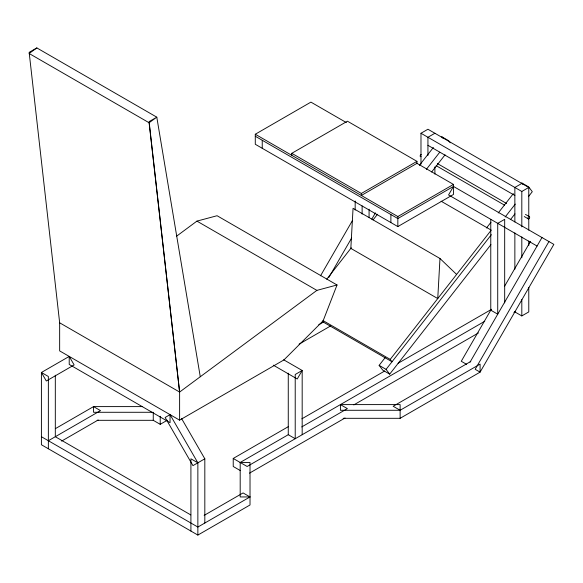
<?xml version="1.0" encoding="UTF-8"?>
<svg xmlns="http://www.w3.org/2000/svg" width="583" height="583" viewBox="0 0 583 583"><rect width="100%" height="100%" fill="white"/><g stroke="black" fill="none" stroke-linecap="round" stroke-linejoin="round"><path stroke-width="0.87" d="M439.976 258.495L437.753 298.562L350.828 248.38L353.058 208.313L439.976 258.495L456.613 274.433M176.489 236.261L196.93 221.117L217.08 215.725L337.032 284.978L323.128 320.818L283.921 359.937L179.615 420.154L59.655 350.9L59.655 322.8L29.15 52.361L36.846 47.923L156.798 117.176L200.268 376.749M320.533 275.81L352.409 220.614M328.856 277.464L351.622 238.032M371.779 219.179L375.423 212.868M491.316 309.223L461.27 361.271L466.677 364.39M504.521 286.355L530.472 241.406M470.044 362.13L541.979 237.536M548.931 241.551L475.174 369.301L480.093 372.136L553.85 244.386L453.326 186.349M326.735 279.206L351.287 247.79M373.054 219.944L377.514 214.231M419.388 165.353L433.373 147.47M426.348 169.369L439.764 152.199M431.639 172L445.055 154.83M490.915 244.641L389.692 374.148L382.74 370.132L379.125 365.352L385.276 357.488M486.499 227.982L490.973 222.261M498.239 212.955L513.339 193.636M322.326 321.532L392.024 361.766L390.216 359.383L491.229 230.147L441.105 201.208M389.692 374.148L386.077 369.367L491.36 234.679M505.199 216.971L515.263 204.094M510.489 219.602L514.957 213.874M528.38 196.704L532.294 191.698L528.686 186.924L521.727 182.909L522.762 184.272M179.615 420.154L179.615 392.053L316.882 290.378L337.032 284.978M36.846 47.923L29.15 53.498L149.102 122.751L179.615 392.053L59.655 322.8M149.102 122.751L156.798 117.176L149.102 121.614L179.615 392.053M416.451 163.051L453.472 184.425L453.472 194.46L397.839 226.583L255.288 144.278L255.288 134.243L310.914 102.12L346.36 122.583M291.791 153.314L347.424 121.191L416.962 161.338L416.962 163.349L361.336 195.465L361.336 193.461L291.791 153.314L291.791 155.318M420.984 164.144L420.984 133.259L427.937 129.244L528.774 187.456L528.774 216.526M434.896 133.259L427.937 137.275L427.937 155.442M48.36 448.764L48.36 376.494L41.408 372.479L46.319 380.998L74.136 364.936L69.217 356.424L41.408 372.479L41.408 444.749L197.863 535.077L250.02 504.973L250.02 462.472L240.189 462.472L240.189 496.942L250.02 496.942L243.067 492.926L204.145 515.394M361.336 193.461L416.962 161.338M255.288 134.243L397.839 216.541L453.472 184.425M55.414 428.629L93.557 406.606L142.405 406.606M48.36 440.733L100.509 410.621L93.557 406.606L93.557 412.283L152.36 412.283M61.594 441.12L98.177 420M521.814 183.441L514.862 187.456L514.862 221.977M420.984 133.259L521.814 191.472L528.774 187.456M318.784 324.753L323.514 322.02M197.863 535.077L197.863 462.815L170.054 414.637L165.135 417.472L192.951 465.649L204.822 458.799L181.488 418.39M97.179 420.314L153.263 420.314L160.216 424.329L167.314 420.234M299.057 344.167L330.612 325.948M240.189 470.503L233.229 466.487L233.229 458.457L288.454 426.574M301.863 418.827L384.7 371.007M398.109 363.267L491.199 309.522M240.189 462.472L288.738 434.437M301.717 426.945L484.743 321.277M353.786 404.915L478.424 332.951M513.929 312.459L515.503 311.548M249.488 473.156L345.027 418.004M514.862 311.92L521.814 315.928L528.774 311.92L528.774 287.39M470.787 361.453L393.168 406.264L400.127 410.279L480.093 364.105L480.093 372.136L400.127 418.31L343.132 418.31M250.02 496.942L197.863 527.054L41.408 436.718M400.127 410.279L340.421 410.279L340.421 404.602L400.127 404.602L400.127 418.31M427.937 145.305L514.862 195.487M437.359 163.531L506.591 203.503M525.472 214.406L529.408 216.679M436.157 165.674L504.608 205.194M524.277 216.548L528.205 218.822M537.06 246.048L448.553 194.948L453.472 186.436L397.839 218.552L255.288 136.247M196.93 221.117L316.882 290.378M322.873 320.497L390.216 359.383M379.125 365.352L386.077 369.367M283.63 359.769L302.176 370.475L302.176 434.714M273.303 365.162L297.257 378.994L302.176 370.475L295.217 374.49L295.217 438.729L288.264 434.714L288.264 373.186M340.421 404.602L347.373 408.617L247.141 466.487L233.229 458.457M197.863 462.815L190.911 458.799L190.911 531.062M190.779 514.927L55.312 436.718L55.312 375.197M450.265 142.799L448.713 140.751L441.761 136.735L442.796 138.098M528.774 218.348L528.774 230.154M528.774 241.056L528.774 245.596M521.814 191.472L521.814 226.904M521.814 236.895L521.814 257.788M521.814 299.582L521.814 315.928M514.862 232.879L514.862 269.222M504.681 302.905L504.681 219.325L497.722 223.34L497.722 314.186L490.769 310.171L490.769 219.325M434.896 166.869L434.896 174.135M397.839 216.541L397.839 226.583M390.887 214.537L390.887 222.568M369.075 209.173L369.075 217.35M362.123 205.916L362.123 214.092M355.171 200.997L355.171 210.077M262.241 140.263L262.241 148.293M204.822 458.799L204.822 523.038M170.054 414.637L170.054 422.668L69.217 364.448L69.217 356.424M160.216 416.298L160.216 424.329M153.263 412.283L153.263 420.314M421.043 156.514A1.232 0.707 -60 0 1 420.161 155.909A1.232 0.707 -60 0 1 421.232 154.422M528.825 218.742A1.232 0.707 -60 0 0 529.553 216.796A1.232 0.707 -60 0 0 528.045 217.707A1.232 0.707 -60 0 0 528.825 218.742"/></g></svg>
